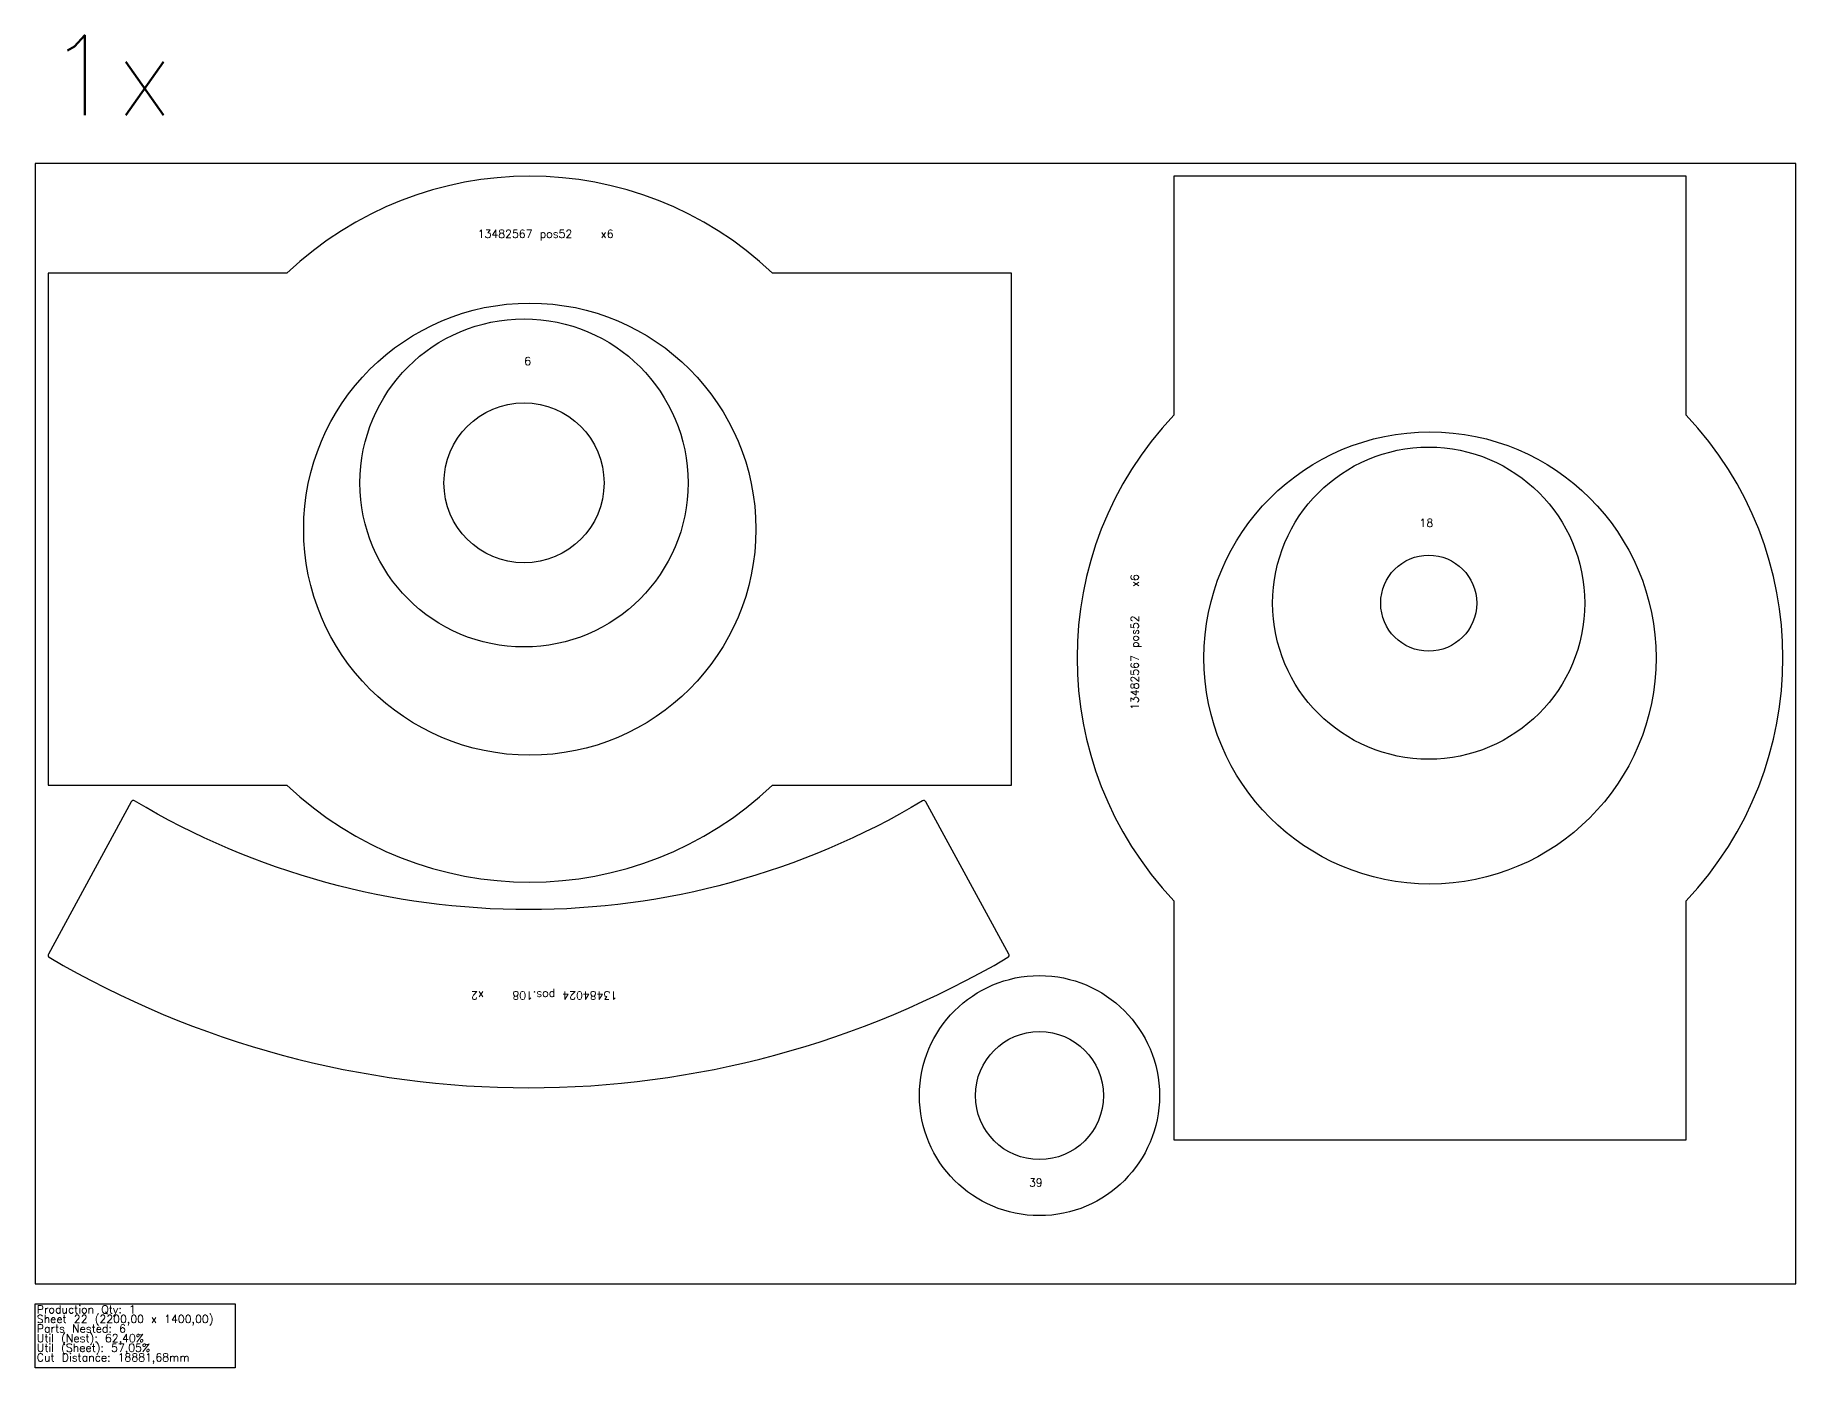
# Model space of a CAD drawing. Header units: millimetres. Extents: x 0 to 68500, y -105 to 2360.
# Drawn here: x 56940 to 59140, y -105 to 1560 of the extents above; entities that cross this region are included whole.
import ezdxf

# ---------------------------------------------------------------- set-up
doc = ezdxf.new("R2010")
doc.units = ezdxf.units.MM
for name, color, linetype in [('--NestedParts--', 7, 'Continuous'), ('sheet', 24, 'Continuous'), ('Stats', 7, 'Continuous'), ('Texto', 7, 'Continuous')]:
    doc.layers.add(name, color=color, linetype=linetype)
doc.styles.get("Standard").update_dxf_attribs({"font": 'txt.shx'})

msp = doc.modelspace()

# ---------------------------------------------------------------- linework, layer by layer
at = {"layer": '--NestedParts--', "color": 7}
for points in [[(56956, 1262.9), (56956, 622.9), (57254.6, 622.9, 0.39875), (57861.4, 622.9), (58160, 622.9), (58160, 1262.9), (57861.4, 1262.9, 0.39875), (57254.6, 1262.9)], [(58362.9, 180), (59002.9, 180), (59002.9, 478.6, 0.39875), (59002.9, 1085.4), (59002.9, 1384), (58362.9, 1384), (58362.9, 1085.4, 0.39875), (58362.9, 478.6)], [(58053, 602.2, 0.425912), (58048.8, 603.3, -0.275943), (57064.2, 603.3, 0.425912), (57060, 602.2), (56956.4, 411.9, 0.404734), (56957.5, 407.9, 0.272017), (58155.5, 407.9, 0.404734), (58156.6, 411.9)]]:
    msp.add_lwpolyline(points, format="xyb", close=True, dxfattribs=at)
for centre, radius in [((57558, 942.9), 282.5), ((57550.8, 1000.7), 205), ((57550.8, 1000.7), 100), ((58682.9, 782), 282.5), ((58681.3, 850.4), 195), ((58681.3, 850.4), 60), ((58194.9, 235.1), 150), ((58194.9, 235.1), 80)]:
    msp.add_circle(centre, radius, dxfattribs=at)
at = {"layer": 'sheet', "color": 7}
msp.add_lwpolyline([(56940, 0), (59140, 0), (59140, 1400), (56940, 1400)], close=True, dxfattribs=at)
at = {"layer": 'Stats', "color": 151}
msp.add_lwpolyline([(56940, -25), (57190, -25), (57190, -105), (56940, -105), (56940, -25)], close=True, dxfattribs=at)

# ---------------------------------------------------------------- texts
at = {"insert": (56954.8, 1560.1), "char_height": 100, "attachment_point": 1}
msp.add_mtext_dynamic_manual_height_columns('1x', width=283.974, gutter_width=1, heights=[0], dxfattribs=at)
at = {"layer": 'Stats', "color": 60}
for s, p in [('Sheet 22 (2200,00 x 1400,00)', (56942, -49)), ('Production Qty: 1', (56942, -37)), ('Parts Nested: 6', (56942, -61)), ('Util (Nest): 62,40%', (56942, -73)), ('Cut Distance: 18881,68mm', (56942, -97)), ('Util (Sheet): 57,05%', (56942, -85))]:
    msp.add_text(s, height=10, dxfattribs=at).set_placement(p)
at = {"layer": 'Texto', "color": 3, "char_height": 10, "attachment_point": 1}
for s, insert, width in [('13482567 pos52    x6', (57492.9, 1316.9), 287.95), ('6', (57551.1, 1157.9), 25.724), ('18', (58669.8, 955.8), 25.724), ('39', (58181.8, 131.4), 25.724)]:
    msp.add_mtext(s, dxfattribs=dict(at, insert=insert, width=width))
for s, insert, width, rotation in [('13482567 pos52    x6', (58308.9, 716.9), 287.95, 90), ('13484024 pos.108    x2', (57667.3, 355.2), 373.149, 180)]:
    msp.add_mtext(s, dxfattribs=dict(at, insert=insert, width=width, rotation=rotation))

doc.saveas('drawing.dxf')
